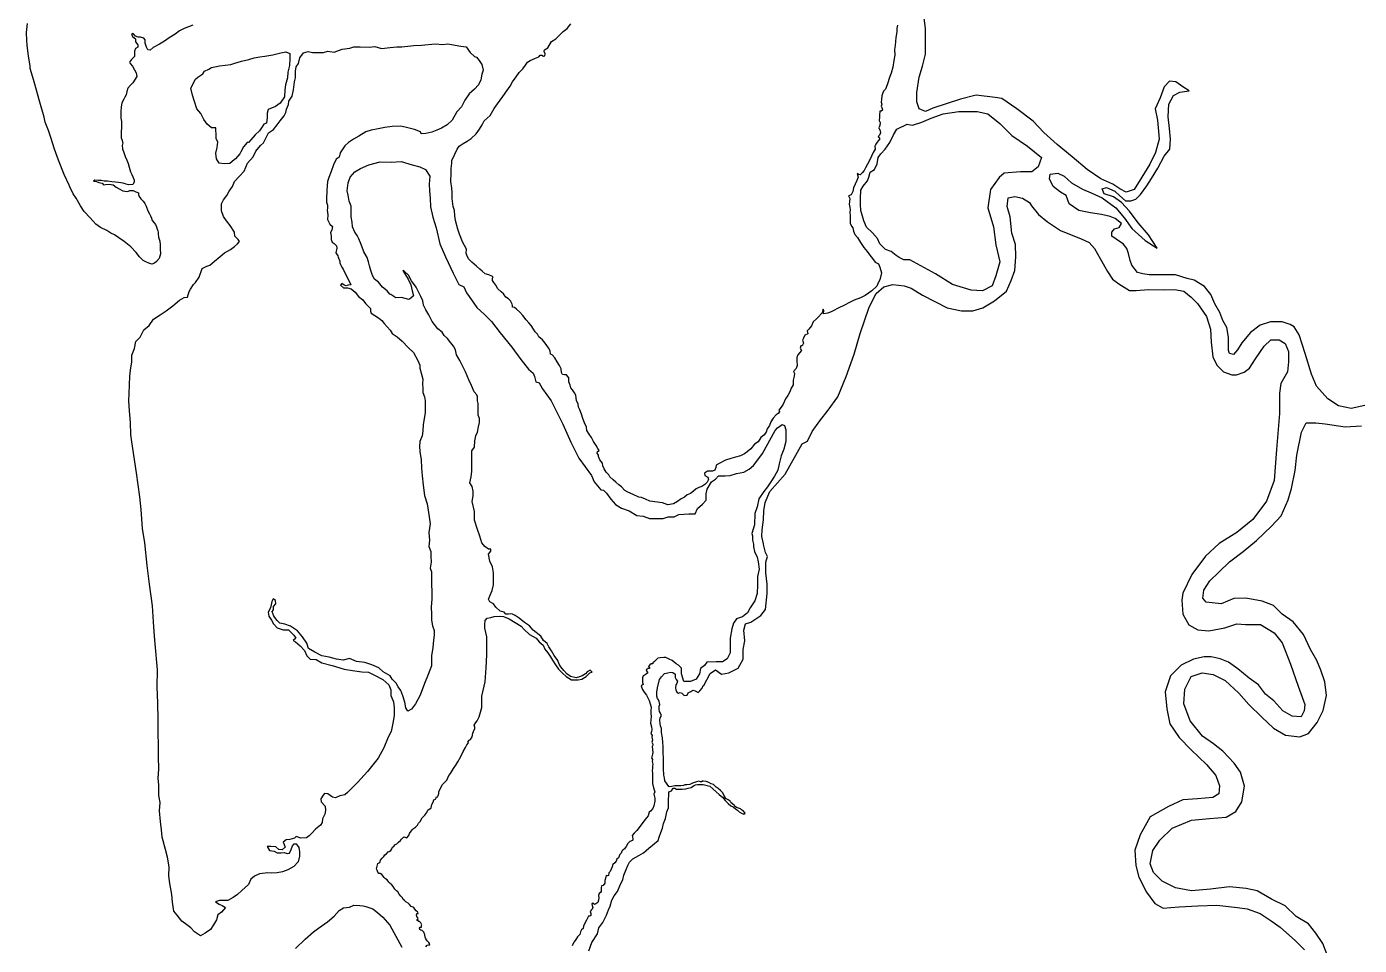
# Model space of a CAD drawing. Extents: x 283583 to 658922, y 889284 to 1241133.
# Drawn here: x 541020 to 545918, y 987454 to 990829 of the extents above; entities that cross this region are included whole.
import ezdxf

# ---------------------------------------------------------------- set-up
doc = ezdxf.new("R2010")
doc.units = 0
doc.header["$MEASUREMENT"] = 0
doc.layers.add('PUNTARENAS', color=7, linetype='Continuous')

msp = doc.modelspace()

# ---------------------------------------------------------------- linework, layer by layer
at = {"layer": 'PUNTARENAS', "color": 241}
for points in [[(545938, 989436.4), (545887.2, 989425.9), (545840.7, 989435.5), (545802.6, 989460.9), (545760.4, 989507.5), (545741.4, 989552), (545718.2, 989628.2), (545697.1, 989695.9), (545678.1, 989725.6), (545663.3, 989734), (545633.7, 989744.7), (545591.4, 989744.7), (545553.3, 989732.1), (545517.3, 989704.6), (545485.5, 989666.6), (545470.6, 989641.2), (545455.8, 989624.3), (545441, 989628.5), (545436.8, 989639.1), (545436.8, 989687.8), (545430.5, 989723.8), (545415.8, 989749.2), (545405.2, 989778.8), (545386.2, 989810.6), (545371.5, 989844.4), (545348.2, 989874.1), (545310.2, 989897.4), (545284.8, 989903.8), (545242.5, 989916.5), (545145.1, 989916.7), (545121.9, 989920.9), (545102.8, 989925.2), (545081.7, 989952.7), (545075.4, 989969.6), (545069.1, 989995), (545062.7, 990014.1), (545050.1, 990031), (545039.5, 990037.4), (545007.8, 990058.6), (545007.8, 990073.4), (545018.4, 990086.1), (545035.3, 990090.3), (545043.8, 990105.1), (545020.6, 990124.2), (545001.5, 990131.6), (544969.8, 990138), (544929.6, 990144.4), (544887.3, 990152.9), (544851.4, 990178.3), (544840.8, 990208), (544819.7, 990220.7), (544792.2, 990241.9), (544779.5, 990269.4), (544781.7, 990286.3), (544809.2, 990290.5), (544832.5, 990279.9), (544859.9, 990254.5), (544900.1, 990231.2), (544931.8, 990218.4), (544972, 990199.3), (545022.7, 990163.3), (545054.4, 990125.2), (545081.9, 990087.1), (545130.5, 990042.6), (545174.9, 990015), (545143.2, 990063.7), (545105.2, 990108.2), (545073.5, 990150.5), (545043.9, 990182.3), (545014.3, 990203.5), (544980.5, 990214.1), (544972, 990233.2), (544989, 990237.4), (545018.6, 990224.7), (545037.6, 990207.7), (545058.7, 990188.6), (545077.8, 990188.6), (545096.8, 990194.9), (545113.8, 990211.9), (545137.1, 990243.6), (545154.1, 990271), (545177.4, 990309.1), (545200.7, 990353.5), (545221.9, 990378.9), (545224.1, 990414.8), (545219.9, 990455), (545215.7, 990497.4), (545217.9, 990543.9), (545234.8, 990575.6), (545258.1, 990588.3), (545292, 990592.5), (545268.7, 990607.3), (545243.4, 990626.4), (545220.1, 990628.5), (545201, 990607.4), (545186.2, 990567.2), (545167.1, 990527.1), (545175.5, 990484.7), (545181.7, 990414.9), (545169, 990366.2), (545147.8, 990324), (545118.1, 990275.3), (545090.5, 990230.9), (545060.9, 990220.4), (545037.6, 990233.1), (545012.3, 990250.1), (544967.9, 990269.2), (544917.1, 990304.1), (544862.2, 990350.8), (544807.2, 990395.3), (544758.6, 990439.7), (544718.4, 990482.1), (544659.3, 990526.6), (544604.3, 990564.8), (544578.9, 990568.4), (544509.1, 990577.6), (544451.9, 990562.8), (544350.3, 990529.1), (544322.8, 990516.5), (544299.6, 990527.1), (544291.1, 990552.5), (544291.2, 990586.3), (544299.7, 990643.4), (544312.5, 990683.6), (544323.1, 990728), (544323.2, 990821.1), (544319, 990861.4)], [(541630, 990833.7), (541599.1, 990821.8), (541581.3, 990813.9), (541565.8, 990800.9), (541542.9, 990787.2), (541526.3, 990775.3), (541508.5, 990764.6), (541485, 990751.6), (541473.5, 990742), (541465.5, 990743.1), (541459.8, 990753.4), (541455.8, 990767.6), (541455.3, 990780.7), (541450.7, 990787), (541437.6, 990789.9), (541429, 990789.9), (541419.8, 990793.4), (541410.7, 990803.1), (541405, 990800.3), (541409.5, 990791.7), (541419.2, 990783.7), (541420.3, 990773.4), (541428.3, 990761.5), (541428.3, 990753.5), (541420.2, 990749), (541415.6, 990738.2), (541415.6, 990719.4), (541404.6, 990708.6), (541397.2, 990697.8), (541400, 990693.9), (541408.6, 990683.6), (541416.5, 990670.5), (541421.7, 990658.5), (541425, 990645.4), (541410.1, 990622.7), (541401.5, 990613.6), (541391.7, 990602.8), (541388.2, 990590.3), (541385.3, 990578.4), (541380.1, 990569.9), (541377.2, 990561.9), (541369.7, 990549.4), (541367.4, 990533.5), (541365.6, 990518.1), (541365.6, 990504.5), (541366.1, 990492.5), (541368.4, 990480), (541367.7, 990466.3), (541367.6, 990433.9), (541367, 990420.8), (541369.8, 990414), (541372.7, 990402), (541370.3, 990392.7), (541372, 990379.6), (541377.1, 990365.9), (541382.2, 990351.6), (541387.3, 990338.5), (541392.4, 990326), (541396.4, 990312.3), (541401.5, 990295.8), (541406.1, 990285), (541410.6, 990274.7), (541415.1, 990265), (541414.5, 990257.1), (541409.9, 990249.1), (541394.5, 990247.5), (541385.9, 990249.8), (541373.9, 990253.8), (541356.7, 990256.7), (541346.4, 990257.9), (541332.7, 990258.5), (541317.2, 990260.8), (541304.6, 990260.9), (541293.2, 990263.2), (541283.4, 990263.8), (541270.2, 990265), (541265.1, 990261.6), (541276.5, 990259.8), (541284.4, 990255.6), (541297, 990253.9), (541302.7, 990247.6), (541309.5, 990248.2), (541323.3, 990249.8), (541337.6, 990248.1), (541348.5, 990238.9), (541359.3, 990233.2), (541373, 990225.7), (541381, 990224), (541391.4, 990223.4), (541399.4, 990226.8), (541410.8, 990226.2), (541420.6, 990222.2), (541430.9, 990217.6), (541430.8, 990212.5), (541433.7, 990205.1), (541439.9, 990196.5), (541448.5, 990187.9), (541454.2, 990179.4), (541459.3, 990168.6), (541465.6, 990152), (541470.7, 990141.2), (541475.2, 990133.8), (541478.1, 990125.3), (541481.5, 990116.1), (541488.9, 990107.6), (541493.5, 990101.9), (541497.4, 990093.3), (541499.7, 990084.8), (541502, 990079.1), (541503.1, 990073.4), (541503.6, 990067.7), (541504.7, 990055.8), (541509.3, 990041), (541510.9, 990027.3), (541510.3, 990010.3), (541511.4, 989996), (541511.4, 989994.3), (541507.3, 989976.7), (541497.5, 989966), (541490.1, 989960.3), (541479.8, 989956.4), (541479.8, 989956.4), (541468.6, 989959.2), (541457.9, 989964.3), (541447.6, 989970), (541434.5, 989982.6), (541422.5, 989998.5), (541403.1, 990019.6), (541378.6, 990039.6), (541358, 990053.3), (541342, 990063.6), (541328.9, 990069.4), (541314.6, 990079.3), (541291.2, 990090.7), (541273.5, 990102.7), (541253.5, 990126.7), (541231.2, 990149.5), (541218.1, 990170.6), (541201.6, 990199.1), (541190.6, 990214.5), (541178.7, 990240.7), (541175.8, 990246.9), (541157.7, 990285.7), (541137.2, 990337.6), (541121.9, 990379.2), (541108.3, 990421.3), (541100.4, 990447), (541087.9, 990477.8), (541084.5, 990496), (541068.7, 990551.8), (541047.2, 990626.5), (541033.5, 990670.9), (541033, 990675.5), (541032.4, 990685.2), (541026.8, 990719.9), (541021.2, 990761), (541020.1, 990777.5), (541019.7, 990807.7), (541023.2, 990840.2)], [(544220.9, 990834.4), (544217.6, 990821.9), (544217.5, 990809.3), (544214.7, 990789.2), (544211.9, 990759.3), (544209.7, 990744.6), (544210.2, 990724.5), (544206.8, 990703.9), (544203.5, 990679.4), (544197.4, 990658.3), (544192, 990645.4), (544182.1, 990614.5), (544176, 990598.9), (544169.5, 990592.1), (544166.2, 990586), (544163.4, 990574.2), (544161.2, 990561.2), (544160.6, 990551.4), (544162.2, 990543.9), (544160.5, 990536.8), (544163.7, 990528.2), (544165.2, 990521.7), (544159.8, 990518.4), (544154.9, 990518.4), (544153.7, 990503.8), (544154.2, 990495.6), (544153.6, 990483.7), (544156.2, 990476), (544154.9, 990465.7), (544151.5, 990456.4), (544156.8, 990446.5), (544157.8, 990438.3), (544153.8, 990430.6), (544149.4, 990425.2), (544155.2, 990416.3), (544149.6, 990409.2), (544145.2, 990404.8), (544140.3, 990397.2), (544136.5, 990389.1), (544137.7, 990378.2), (544131.3, 990366.9), (544124.3, 990352.5), (544118.5, 990339.1), (544110, 990323.7), (544103, 990310.3), (544098.1, 990300.6), (544090.8, 990291.7), (544082.7, 990284.6), (544077.3, 990285.7), (544072.5, 990288.9), (544076.2, 990275.4), (544071.3, 990264.1), (544064.8, 990250), (544058.4, 990236), (544055.7, 990223), (544049.8, 990210.6), (544040.8, 990206.9), (544045, 990197.2), (544044.4, 990185.9), (544042.8, 990176.3), (544044.9, 990163.9), (544045.9, 990156.9), (544045.4, 990146.1), (544045.9, 990134.3), (544047, 990121.5), (544046, 990106.5), (544050.8, 990096.3), (544056.6, 990089.7), (544058.2, 990077.8), (544064.1, 990064.9), (544073.7, 990054.4), (544084.4, 990036.2), (544096.6, 990017), (544109.4, 990003.1), (544119.1, 989988.6), (544128.2, 989977.3), (544138.5, 989963.7), (544150.6, 989957.7), (544155, 989944.6), (544161.5, 989923.7), (544155.9, 989898.6), (544149.3, 989887.7), (544144.9, 989875.8), (544126.2, 989858.5), (544101, 989840.7), (544084, 989832.1), (544061.5, 989824), (544048.3, 989818), (544020.4, 989802.9), (544006.7, 989796.5), (543978.9, 989782.6), (543964.6, 989776.4), (543948.7, 989773.6), (543949.9, 989786.1), (543947.3, 989790.6), (543943.5, 989777.1), (543927, 989760.7), (543921.2, 989754.4), (543910.6, 989744), (543904, 989729.5), (543894.2, 989717.6), (543888.8, 989710.6), (543890.9, 989699.9), (543880.1, 989695.6), (543875.2, 989684.4), (543870.9, 989676.3), (543875.2, 989666.1), (543870.3, 989656), (543864.9, 989656), (543862.7, 989647.4), (543867, 989638.8), (543854.1, 989622.9), (543850.3, 989612.8), (543850.8, 989601), (543851.3, 989583.9), (543848, 989572.7), (543838.3, 989562.3), (543838.3, 989561.7), (543841.8, 989554.9), (543840, 989544.8), (543837.5, 989529.9), (543836.3, 989512.5), (543829.1, 989500.6), (543824.8, 989486.8), (543817.6, 989473.1), (543808.5, 989461.8), (543800.1, 989441.5), (543793.4, 989430.9), (543784.4, 989420.2), (543786.2, 989413), (543782, 989407.5), (543774.2, 989402.4), (543763.9, 989390.3), (543754.8, 989377.2), (543749.9, 989363.5), (543741.5, 989351), (543737.2, 989339.1), (543729.3, 989327.7), (543718.4, 989319.4), (543708.6, 989303.2), (543695.3, 989294.3), (543681.4, 989277.6), (543668.2, 989266.9), (543658.1, 989259.3), (543643.4, 989252.3), (543624.6, 989247.3), (543607.3, 989242), (543587.8, 989236), (543565.4, 989223.5), (543553.9, 989217.5), (543552.4, 989209.6), (543548.5, 989199.4), (543540.6, 989195.8), (543522, 989195.8), (543511.5, 989188.6), (543512.6, 989180.2), (543523.4, 989173.5), (543525.2, 989165.1), (543520.3, 989155.6), (543512.4, 989146.6), (543500.8, 989139), (543490.6, 989135.5), (543480.3, 989130.7), (543470.7, 989122.4), (543459.2, 989114.1), (543447.2, 989108.8), (543438.1, 989100.5), (543425.5, 989093.4), (543411.2, 989084), (543396.8, 989075.8), (543376.5, 989072.4), (543356.7, 989079), (543310.4, 989085.6), (543293.6, 989092.2), (543279.7, 989098.7), (543270.1, 989100.5), (543248.9, 989109.5), (543229.6, 989117.9), (543218.2, 989125.1), (543205.5, 989137.7), (543195.9, 989145.4), (543185.4, 989155), (543175.9, 989164), (543163.5, 989174.7), (543158.9, 989182.4), (543149.9, 989192), (543142.1, 989204), (543136.8, 989214.8), (543135.8, 989225.5), (543126.8, 989236.9), (543121.4, 989248.9), (543120.9, 989254.9), (543116.7, 989262.1), (543117.9, 989268.2), (543124, 989271.7), (543118.5, 989279), (543113, 989290.4), (543103.4, 989304.2), (543095.1, 989318.7), (543086.7, 989331.9), (543078.7, 989344.5), (543076.8, 989357.1), (543069.9, 989373.7), (543064.4, 989389.7), (543058.4, 989405.2), (543052.3, 989420.7), (543048, 989430.7), (543046.8, 989441.7), (543040.9, 989454.8), (543039.1, 989464.3), (543038, 989474.3), (543032.7, 989483.2), (543026.2, 989493.9), (543020.2, 989502.3), (543017.3, 989511.7), (543012, 989524.1), (543012.1, 989539), (543003.7, 989549.2), (542995.9, 989549.3), (542988.7, 989551.1), (542985.1, 989557.6), (542984, 989571.3), (542978.6, 989583.9), (542969, 989597.8), (542960.6, 989612.1), (542951.6, 989623.5), (542945.6, 989625.4), (542943.2, 989638), (542937.8, 989648.3), (542925.1, 989665.8), (542915.5, 989677.8), (542902.2, 989688.7), (542896.8, 989699), (542888.9, 989707.4), (542882.3, 989717.7), (542873.9, 989730.3), (542864.8, 989740), (542855.2, 989752), (542843.3, 989767.4), (542832, 989780), (542820.6, 989791.3), (542812.8, 989797.3), (542805, 989798.4), (542805.1, 989803.8), (542804.5, 989809.7), (542798.3, 989821.5), (542790.5, 989828.8), (542780.3, 989835.4), (542771.9, 989846.8), (542763.5, 989854.6), (542752, 989865.4), (542744.2, 989878.6), (542737, 989888.8), (542731.6, 989896), (542731.6, 989904.4), (542734.6, 989909.8), (542729.2, 989911.6), (542717.8, 989916.4), (542704.6, 989920.7), (542693.8, 989930.3), (542685.4, 989938.1), (542672.8, 989948.3), (542655.9, 989964), (542643.9, 989976.2), (542637.8, 989988.9), (542634.8, 989996.2), (542636, 990011.3), (542621.5, 990038.3), (542610, 990066.7), (542604, 990084.2), (542595.5, 990116.7), (542593.7, 990133.1), (542592.6, 990153), (542587.7, 990168.1), (542583.5, 990197.2), (542583.6, 990219), (542581.8, 990234.8), (542578.8, 990260.2), (542579.6, 990291.7), (542579.6, 990307.9), (542582.1, 990326.6), (542582.8, 990336.4), (542593.4, 990360), (542601.4, 990378.6), (542608.8, 990390.1), (542624.6, 990399.1), (542639.2, 990408), (542653.2, 990417.5), (542671.4, 990435.4), (542683.5, 990452.1), (542694.4, 990467.5), (542701.7, 990482.4), (542723.3, 990502.7), (542737.8, 990528.3), (542749.9, 990545), (542770.4, 990572.4), (542785, 990592.7), (542796.5, 990610), (542805, 990625.5), (542818.3, 990644), (542830.4, 990660.1), (542843.7, 990673.2), (542852.7, 990686.9), (542860.6, 990698.3), (542870.8, 990704.2), (542890.1, 990713.1), (542902.1, 990718.2), (542907.6, 990723.6), (542913, 990723.6), (542919, 990720), (542924.4, 990721.8), (542925, 990729), (542922.1, 990737.3), (542922.7, 990743.3), (542934.7, 990750.4), (542948.6, 990773.6), (542964.3, 990784.3), (542977.6, 990798), (542992.1, 990810.5), (543006, 990821.8), (543019.9, 990838.5)], [(542486.3, 987448.4), (542491.2, 987454.1), (542496.5, 987455.7), (542501.8, 987455.7), (542500.2, 987460.5), (542497.8, 987464.1), (542492.1, 987469.8), (542486.4, 987477.9), (542484, 987484), (542482.8, 987492), (542479.6, 987501.7), (542473.2, 987507.7), (542468.7, 987509.3), (542465.1, 987512.2), (542463.5, 987517), (542466.3, 987519.8), (542471.2, 987519.8), (542471.2, 987525.8), (542472.1, 987529.4), (542468.5, 987536.2), (542464, 987541), (542460.8, 987541.4), (542456.4, 987544.2), (542453.6, 987548.2), (542458.8, 987550.2), (542457.2, 987554.2), (542454.1, 987559.7), (542452.9, 987566.1), (542454.1, 987570.9), (542459, 987570.5), (542457.4, 987575.8), (542451.3, 987580.6), (542446.5, 987586.6), (542442.9, 987592.7), (542440, 987593.9), (542432.8, 987596.3), (542427.1, 987603.6), (542421.4, 987608), (542413, 987613.7), (542408.6, 987617.7), (542404.1, 987622.5), (542400.9, 987628.6), (542395.3, 987634.6), (542388.9, 987641), (542384, 987650.3), (542379.6, 987654.3), (542373.1, 987660.4), (542366.2, 987669.7), (542362.1, 987675.7), (542355.3, 987680.9), (542350.4, 987686.1), (542344.8, 987694.6), (542338.8, 987698.2), (542333.5, 987702.6), (542325.5, 987713.5), (542319, 987717.2), (542314.2, 987717.2), (542310.5, 987722.8), (542307.7, 987729.7), (542304.9, 987734.1), (542307.8, 987744.6), (542310.7, 987753.9), (542317.2, 987758.3), (542320.4, 987766.3), (542326.2, 987773.6), (542332.3, 987780.4), (542336.4, 987785.6), (542342.5, 987790.1), (542348.2, 987797.3), (542352.6, 987798.5), (542358.7, 987802.1), (542361.9, 987807.7), (542364, 987814.1), (542369.7, 987816.9), (542372.9, 987822.5), (542379.8, 987826.5), (542386.3, 987832.9), (542393.2, 987838.9), (542397.2, 987843.7), (542405.7, 987852.2), (542409.7, 987850.6), (542417.4, 987848.5), (542424.3, 987857.4), (542426.8, 987865), (542437, 987877.9), (542441, 987882.3), (542449.1, 987887.5), (542455.6, 987895.1), (542459.7, 987901.9), (542465.6, 987907.9), (542473, 987922), (542483.1, 987931.2), (542490.1, 987941.6), (542494.5, 987950.5), (542505.9, 987958.9), (542509.2, 987970.9), (542513.2, 987979.7), (542515.7, 987988.1), (542522.2, 987990.9), (542524.2, 987995.3), (542526.2, 987998.9), (542531.1, 987998.9), (542532.3, 988004.1), (542534.8, 988011.3), (542534.8, 988017.7), (542538, 988026.2), (542548.2, 988044.5), (542563.6, 988060.1), (542571.3, 988077), (542577, 988085.4), (542588.4, 988103.6), (542597.3, 988115.6), (542604.3, 988127.2), (542615.3, 988147.3), (542624.2, 988165.3), (542632.4, 988179.8), (542637.3, 988189.8), (542643.4, 988197.6), (542641, 988200.4), (542645.5, 988207.2), (542651.2, 988209.2), (542656.9, 988219.7), (542659.3, 988232.5), (542662.2, 988239.7), (542667.1, 988249.8), (542667.1, 988254.6), (542663.9, 988263), (542670.8, 988271.9), (542675.7, 988278.3), (542683, 988293.4), (542692.3, 988327.8), (542692.4, 988368.5), (542705.4, 988421.8), (542708.1, 988472.5), (542710.8, 988520.7), (542711, 988586.7), (542707.8, 988602.3), (542704.1, 988618.4), (542704.1, 988632.7), (542705.1, 988646.9), (542712.8, 988655.5), (542726.2, 988657.4), (542737.8, 988662.1), (542758.8, 988663), (542772.2, 988662.1), (542793.2, 988653.6), (542837.2, 988626.3), (542848.6, 988614), (542867.6, 988596), (542892.3, 988581.8), (542903.7, 988568.6), (542917.9, 988556.3), (542924.6, 988541.5), (542935, 988528.2), (542945.4, 988513.1), (542952.9, 988500.8), (542963.3, 988483.9), (542974.6, 988467.9), (542988.8, 988452.9), (543002.9, 988440.7), (543022.7, 988429.4), (543046.4, 988428.4), (543060.7, 988431.1), (543076, 988441.3), (543089.4, 988455.3), (543098, 988457.2), (543090.5, 988464.7), (543079.9, 988458.2), (543073.2, 988450.7), (543061.8, 988443.3), (543051.3, 988439.6), (543038.9, 988436.8), (543018.1, 988441.6), (543004.9, 988451), (542994.5, 988463.2), (542983.2, 988476.4), (542976.6, 988486.7), (542971.9, 988499.9), (542958.7, 988518.8), (542948.3, 988535.8), (542938.9, 988549.9), (542933.2, 988562.2), (542919.9, 988573.6), (542909.5, 988588.8), (542881, 988611.6), (542867.7, 988627.7), (542849.6, 988640.1), (542829.6, 988655.3), (542815.3, 988664.8), (542805.7, 988670.5), (542798.1, 988671.5), (542790.4, 988670.6), (542780.9, 988670.7), (542774.2, 988677.3), (542759.8, 988681.2), (542744.6, 988696.4), (542735, 988707.8), (542722.6, 988715.5), (542716.9, 988725), (542723.7, 988740.2), (542730.4, 988757.2), (542735.3, 988778.1), (542735.4, 988821.8), (542731.7, 988843.6), (542722.2, 988865.5), (542717.5, 988891.2), (542725.2, 988902.2), (542725.2, 988908.9), (542717.5, 988908.9), (542703.2, 988918.4), (542692.7, 988932.7), (542685.2, 988956.5), (542676.8, 988981.2), (542665.4, 989015.4), (542665.6, 989047.6), (542657.1, 989084.7), (542660.9, 989104.6), (542661, 989122.7), (542657.2, 989139.8), (542648.6, 989152.2), (542653.5, 989174.9), (542655.5, 989195.8), (542655.6, 989211.9), (542655.4, 989251.1), (542655.4, 989270.1), (542666.2, 989283.3), (542667.2, 989307), (542670.2, 989325.1), (542676.9, 989339.4), (542679.8, 989358.3), (542683.7, 989374.4), (542683.7, 989389.5), (542679, 989401.9), (542679.1, 989426.6), (542679.1, 989443.7), (542676.3, 989454.2), (542676.3, 989468.4), (542674.5, 989476), (542664.9, 989487.5), (542654.5, 989510.3), (542645, 989531.2), (542632.6, 989560.7), (542620.1, 989584.5), (542611.5, 989601.6), (542600.1, 989622.6), (542596.3, 989641.6), (542588.7, 989655), (542579.2, 989667.4), (542566.8, 989683.6), (542554.4, 989694.1), (542546.7, 989706.5), (542531.5, 989718.9), (542510.5, 989745.6), (542498.1, 989769.5), (542486.7, 989788.5), (542478.1, 989805.7), (542475.6, 989821.2), (542468, 989837.4), (542460.4, 989854.6), (542450.8, 989871.7), (542434.6, 989894.6), (542423.2, 989915.6), (542408.8, 989929), (542402.1, 989932.8), (542422.2, 989901.3), (542431.7, 989880.4), (542436.4, 989858.4), (542441.1, 989840.3), (542431.5, 989830.8), (542424.8, 989826.1), (542411.4, 989829.9), (542397, 989833.8), (542376, 989832), (542357.8, 989844.4), (542355, 989845.4), (542344.4, 989857.8), (542327.2, 989872.1), (542312.9, 989890.3), (542298.5, 989900.8), (542290.9, 989914.2), (542284.3, 989933.2), (542279.5, 989949.4), (542276.6, 989964.7), (542270.6, 989981), (542258.8, 990001.2), (542257.5, 990004.8), (542249.1, 990028.1), (542240.6, 990049.1), (542234, 990061.5), (542226.4, 990073.9), (542217.6, 990093.1), (542215.8, 990110.3), (542212.1, 990130.4), (542212.2, 990168.6), (542204.5, 990187.8), (542201.8, 990209.7), (542198.1, 990225), (542201.2, 990254.5), (542208.9, 990275.6), (542226.2, 990295.6), (542247.3, 990308), (542277.5, 990320.9), (542319.3, 990331.7), (542360.7, 990330.3), (542396.1, 990333), (542436.2, 990321.5), (542464.8, 990314), (542485.9, 990303.5), (542501.1, 990279.8), (542499.1, 990250.3), (542500.9, 990225.6), (542502.7, 990198), (542504.5, 990166.6), (542513, 990128.4), (542524.4, 990090.2), (542538.6, 990031.1), (542559.5, 989982.5), (542587, 989923.6), (542607.9, 989881.8), (542627, 989872.3), (542636.5, 989851.3), (542646, 989837), (542674.2, 989796.6), (542702.9, 989771.8), (542727.8, 989745.1), (542760.2, 989704.2), (542803, 989651.7), (542836.3, 989606), (542864, 989570.5), (542881.1, 989555.4), (542886.8, 989543.5), (542891.5, 989524.2), (542902.9, 989520.4), (542916.1, 989497.5), (542947.2, 989453.8), (542989.8, 989367.9), (543020.3, 989301.6), (543049, 989243.6), (543095.4, 989179.1), (543105.6, 989156.4), (543130, 989127.2), (543139.5, 989126.3), (543150.7, 989115), (543166.6, 989092.5), (543183.6, 989072.6), (543206.4, 989059.3), (543234, 989049.7), (543262.3, 989032.7), (543285.4, 989030.8), (543309.1, 989022.2), (543334.8, 989021.1), (543359.5, 989022), (543377.6, 989027.6), (543399.5, 989027.5), (543416.7, 989036.8), (543452.9, 989039.4), (543476.8, 989039.2), (543485.5, 989059), (543503.8, 989074.1), (543517.3, 989089.2), (543517.5, 989111.9), (543520.4, 989129.9), (543536.7, 989156.4), (543550.9, 989165.9), (543562.3, 989178.2), (543586.9, 989178.1), (543604.8, 989179.9), (543628.7, 989186.5), (543655.8, 989192.1), (543675.3, 989202.5), (543691, 989216.7), (543703.6, 989232.8), (543724, 989260.4), (543770.2, 989344.4), (543779.8, 989354.8), (543796.1, 989366.8), (543804.8, 989363), (543809.7, 989346.9), (543809.6, 989327.9), (543810.2, 989304.1), (543802.1, 989276.5), (543793.1, 989251.6), (543785.9, 989222.8), (543780.6, 989198.8), (543768.7, 989177.6), (543754.5, 989156.8), (543743.1, 989137.9), (543729.2, 989120.6), (543710.9, 989093.9), (543704.2, 989064.6), (543696.5, 989040), (543695.3, 988998.8), (543684.7, 988966.5), (543684.4, 988966.9), (543687, 988957.9), (543687, 988942.5), (543690.8, 988927.2), (543690.8, 988917.6), (543694.6, 988900.3), (543704.2, 988879.1), (543708, 988861.9), (543711.8, 988835), (543706, 988808.1), (543706, 988777.4), (543704, 988746.6), (543696.3, 988719.8), (543679, 988692.9), (543669.3, 988675.6), (543650.1, 988660.3), (543629, 988652.6), (543617.4, 988637.3), (543611.6, 988616.1), (543605.8, 988581.6), (543605.8, 988527.8), (543594.2, 988506.7), (543576.9, 988495.2), (543553.9, 988495.2), (543519.3, 988493.3), (543511.6, 988481.8), (543496.2, 988470.3), (543492.4, 988451.1), (543480.8, 988431.9), (543459.7, 988422.4), (543434.7, 988422.4), (543427.1, 988451.2), (543427.1, 988472.3), (543415.4, 988482.8), (543415.4, 988482.6), (543407, 988488.2), (543392.2, 988500), (543381.7, 988505.3), (543369.2, 988510.6), (543361.5, 988510.6), (543348.2, 988510.3), (543339.3, 988508.7), (543333.2, 988503), (543327.1, 988496.6), (543320.6, 988491), (543320.6, 988487.3), (543314.5, 988487.8), (543310.5, 988483.7), (543304.8, 988478.5), (543309.3, 988474.5), (543308.4, 988471.2), (543303.6, 988471.2), (543296.4, 988465.2), (543297.6, 988462.4), (543302.4, 988455.2), (543292.7, 988447.2), (543285.5, 988444), (543283.5, 988436), (543283.5, 988428.5), (543283.1, 988418.9), (543285.5, 988411.7), (543282.3, 988409), (543278.3, 988407), (543280.3, 988399.4), (543283.1, 988393.4), (543287.4, 988387), (543292.5, 988378.6), (543298.1, 988372.1), (543302.5, 988362.8), (543307.2, 988353.1), (543310.8, 988341.4), (543315.2, 988328.1), (543313.6, 988316.1), (543313.9, 988305.3), (543314.7, 988294.1), (543313.8, 988281.7), (543312.6, 988269.6), (543316.2, 988256), (543317.3, 988246.8), (543316.1, 988239.1), (543313.6, 988231.5), (543318.9, 988224.6), (543318, 988217.8), (543320, 988207.2), (543318, 988200.4), (543321.6, 988192.3), (543321.2, 988189.5), (543318.3, 988183.5), (543321.5, 988162.6), (543319.4, 988156.2), (543317.4, 988146.2), (543316.2, 988142.2), (543320.2, 988135.7), (543319, 988129.4), (543320.9, 988118.6), (543320.5, 988111.7), (543319.7, 988103.6), (543319.2, 988095.6), (543320.4, 988085.5), (543320, 988071.8), (543319.9, 988061), (543320.3, 988048.1), (543323.9, 988032), (543328.7, 988017.1), (543324.6, 988009.5), (543328.6, 987994.5), (543328.6, 987983.3), (543325.3, 987966.4), (543320.8, 987956.3), (543313.1, 987946.7), (543308.2, 987942.3), (543304.1, 987929.5), (543292.3, 987914.4), (543274.1, 987891.6), (543262.7, 987875.6), (543252.6, 987865.2), (543244.9, 987857.5), (543246.5, 987852.7), (543247.6, 987845), (543246.4, 987839), (543237.1, 987835.1), (543229, 987827.1), (543223.3, 987816.3), (543216.4, 987807.8), (543211.1, 987802.9), (543207, 987799.3), (543205.2, 987792.4), (543199.9, 987786.8), (543195, 987775.5), (543189.3, 987770.2), (543186.4, 987762.2), (543181.9, 987756.9), (543174.6, 987750.5), (543172.1, 987742.4), (543168.4, 987733.1), (543163.9, 987725), (543159, 987720.2), (543158.2, 987710.1), (543154.5, 987709), (543149.7, 987709.9), (543148.5, 987704.2), (543144.8, 987692.2), (543144.3, 987682.1), (543139, 987673.7), (543132.6, 987672.6), (543130.9, 987664.2), (543130.9, 987657.2), (543131.2, 987651.9), (543128.3, 987647.9), (543124.3, 987643.5), (543121.8, 987636.6), (543122.2, 987628.6), (543121.7, 987619.3), (543118.5, 987610.9), (543112, 987606.5), (543106.7, 987603.7), (543100.7, 987608.1), (543097.4, 987606.6), (543097.8, 987599.7), (543100.2, 987592.9), (543098.2, 987586.1), (543094.9, 987582.5), (543090.5, 987577.3), (543093.3, 987570.4), (543092.9, 987563.2), (543088, 987561.2), (543084.4, 987561.2), (543077.1, 987546), (543071.8, 987534.8), (543066.9, 987523.7), (543064.5, 987515.3), (543058.4, 987510.5), (543054.8, 987502.9), (543052.7, 987492.9), (543044.8, 987484.7), (543037.9, 987474.7), (543032.2, 987465.9), (543027.3, 987457.5), (543024.5, 987451.5)], [(543085.7, 987433.9), (543096.7, 987464.1), (543117.2, 987495.6), (543122.8, 987517.7), (543137.9, 987537.9), (543150.9, 987564.2), (543157.9, 987584.5), (543164.8, 987598), (543170.4, 987619), (543178.7, 987636), (543191.7, 987651.4), (543202, 987677.7), (543210.7, 987693.9), (543214, 987710.8), (543223.4, 987732.3), (543229.4, 987746.4), (543235.6, 987759.2), (543247.8, 987771.3), (543269.4, 987783.3), (543287, 987793.3), (543306.7, 987810.1), (543340.6, 987838.8), (543344.7, 987850.8), (543350.3, 987868.2), (543356.4, 987884.3), (543360.6, 987901), (543367.5, 987919.9), (543373, 987944.1), (543378.5, 987958.9), (543379.2, 987976.4), (543379.4, 988016.9), (543389.6, 988020.9), (543396.4, 988031.1), (543402.4, 988031.1), (543408.5, 988027), (543418.6, 988027), (543429.3, 988027.7), (543442.1, 988029), (543451.5, 988031), (543461.5, 988033.7), (543470.9, 988039.3), (543478.2, 988042.9), (543485.1, 988044.9), (543506.5, 988044.8), (543521, 988041.3), (543531, 988038.1), (543542.1, 988028.2), (543554.4, 988018), (543565.1, 988007.7), (543578.9, 987996.2), (543586.4, 987985.2), (543597.5, 987975), (543608.1, 987966.3), (543616.4, 987962), (543625.1, 987955), (543632.9, 987950.3), (543638.5, 987944.3), (543647.2, 987939.5), (543655.9, 987936), (543660.6, 987939.1), (543654.3, 987946.6), (543647.2, 987951.3), (543643.3, 987954.9), (543636.1, 987958), (543631, 987958.8), (543625.1, 987962.4), (543621.5, 987967.5), (543615.2, 987972.7), (543608.4, 987977.8), (543604.9, 987983.4), (543597.8, 987988.1), (543589.4, 987992.9), (543586.3, 987998.8), (543581.9, 988005.5), (543578.4, 988014.2), (543570.4, 988022.1), (543561.3, 988030.1), (543553.8, 988035.2), (543549.4, 988039.2), (543544.3, 988044.4), (543535.6, 988047.3), (543527, 988051.4), (543517.1, 988055.9), (543506, 988056.9), (543500.8, 988057), (543500.8, 988053.8), (543496.8, 988053.9), (543490, 988056.4), (543481.6, 988054.6), (543474.4, 988051.9), (543466.8, 988049.7), (543457.5, 988044.2), (543446.2, 988042.8), (543438.5, 988042.6), (543433.3, 988041), (543423.5, 988040), (543412.6, 988039.8), (543402, 988039.1), (543390.5, 988037.3), (543380.8, 988036.2), (543376.3, 988041.8), (543371.1, 988049.1), (543365.4, 988058.4), (543363.4, 988068.8), (543361.9, 988078.5), (543361.9, 988086.9), (543360.3, 988095), (543360.7, 988109), (543360.8, 988121.1), (543360.8, 988129.9), (543360.8, 988138), (543360, 988146), (543359.6, 988156.1), (543359.6, 988170.7), (543359.7, 988184.4), (543357.3, 988199.1), (543356.1, 988215.3), (543353.4, 988236), (543353.1, 988250.5), (543349.9, 988260.2), (543348.3, 988268.2), (543346.4, 988280.7), (543348.5, 988289.1), (543351.3, 988294.7), (543351.3, 988300.7), (543349, 988307.1), (543345.8, 988312.3), (543345, 988320.7), (543343.8, 988332.4), (543346.3, 988338.8), (543344.7, 988349.6), (543342.3, 988354.9), (543338.3, 988360.1), (543335.5, 988368.6), (543335.6, 988383.4), (543338.4, 988399.4), (543345.8, 988429.8), (543352.7, 988439.4), (543364.4, 988452.6), (543376.1, 988455), (543387.5, 988456.9), (543395.1, 988456.5), (543402.7, 988450.1), (543403, 988437.6), (543407.3, 988430), (543411.7, 988424.4), (543408.9, 988415.2), (543405.7, 988410.4), (543404.5, 988400), (543405.7, 988392.4), (543409.3, 988383.6), (543415.7, 988379.6), (543421.3, 988382.4), (543428.2, 988379.5), (543436.6, 988371.9), (543447.4, 988372.7), (543451.4, 988380.7), (543460.7, 988385.9), (543468.7, 988391.1), (543477.2, 988388.6), (543487.4, 988382.9), (543494.3, 988388.1), (543502.8, 988398.9), (543506.7, 988407.9), (543508.1, 988408.1), (543531.5, 988452.7), (543551.8, 988465.9), (543573.2, 988449.6), (543600.6, 988454.7), (543635.1, 988471.9), (543653.5, 988504.4), (543653.5, 988540.9), (543659.6, 988572.4), (543655.6, 988611), (543661.8, 988634.4), (543681.1, 988640.4), (543717.7, 988665.8), (543735.3, 988687.3), (543740.8, 988746.1), (543741.2, 988780.5), (543736.8, 988821.8), (543736.9, 988861.7), (543743, 988882.7), (543735.6, 988896.9), (543729.5, 988921.2), (543727.8, 988928.1), (543721.9, 988955.1), (543722.9, 988980.1), (543728, 989017.1), (543729, 989050.1), (543734, 989080.1), (543751.1, 989121.1), (543807.2, 989185), (543870.3, 989296), (543889.9, 989305.3), (543907, 989341.1), (543935.3, 989380.2), (543965.8, 989419.3), (544000.6, 989469.3), (544031.1, 989543.2), (544061.7, 989625.8), (544083.5, 989700.8), (544116.3, 989798.6), (544142.4, 989848.6), (544170.7, 989872.4), (544198.4, 989879.8), (544203.3, 989881.1), (544244.6, 989876.7), (544270.7, 989868), (544312, 989841.8), (544403.3, 989796), (544455.4, 989785.1), (544496.8, 989785.1), (544533.7, 989795.9), (544577.3, 989821.9), (544620.8, 989856.7), (544638.2, 989895.8), (544651.3, 989932.7), (544655.7, 989982.7), (544653.6, 990028.4), (544640.6, 990069.7), (544634.2, 990130.6), (544623.3, 990167.6), (544627.7, 990200.2), (544651.7, 990204.5), (544679.9, 990198), (544706, 990182.7), (544712.5, 990170.7), (544738.6, 990138.1), (544771.1, 990112), (544818.9, 990079.3), (544895, 990048.7), (544925.4, 990035.7), (544945, 990013.9), (544966.7, 989974.7), (544992.7, 989929), (545010.1, 989900.7), (545034, 989883.3), (545073.1, 989859.4), (545097, 989859.3), (545142.7, 989863.6), (545199.2, 989861.4), (545238.3, 989863.5), (545273.1, 989856.9), (545299.2, 989835.2), (545323.1, 989811.2), (545355.6, 989763.3), (545370.8, 989717.7), (545372.9, 989669.8), (545379.4, 989615.4), (545394.5, 989585), (545418.4, 989561), (545448.9, 989550.1), (545466.2, 989550.1), (545494.5, 989558.8), (545514.1, 989574), (545535.9, 989608.7), (545568.6, 989654.3), (545592.5, 989678.2), (545623, 989678.2), (545644.7, 989665.1), (545657.7, 989634.7), (545657.7, 989597.7), (545653.3, 989560.7), (545629.3, 989517.3), (545624.9, 989482.5), (545624.8, 989407.5), (545613.8, 989274.9), (545604.9, 989161.8), (545576.6, 989085.7), (545526.5, 989018.4), (545467.7, 988970.6), (545402.4, 988929.4), (545352.3, 988883.8), (545302.3, 988816.5), (545269.6, 988746.9), (545265.2, 988721.9), (545269.5, 988669.7), (545291.2, 988630.6), (545323.7, 988613.1), (545365.1, 988608.7), (545423.8, 988619.5), (545467.3, 988634.7), (545499.9, 988632.5), (545554.3, 988632.4), (545604.2, 988601.9), (545634.6, 988564.9), (545665, 988486.6), (545693.1, 988406.1), (545717, 988338.7), (545714.8, 988314.7), (545703.9, 988293), (545671.2, 988295.2), (545636.5, 988314.8), (545603.9, 988351.8), (545573.5, 988375.8), (545547.5, 988410.6), (545512.7, 988434.6), (545471.4, 988469.4), (545436.7, 988493.4), (545406.2, 988506.5), (545373.6, 988513), (545347.5, 988513.1), (545308.4, 988504.4), (545262.7, 988482.7), (545223.5, 988443.6), (545203.9, 988385), (545210.3, 988321.9), (545221.1, 988267.5), (545255.8, 988217.5), (545299.3, 988171.8), (545355.7, 988117.3), (545390.5, 988078.1), (545403.5, 988039), (545401.3, 988010.7), (545379.5, 987996.6), (545323, 987992.3), (545268.6, 987988.1), (545216.4, 987964.2), (545148.9, 987925.2), (545111.9, 987860), (545092.3, 987803.5), (545096.5, 987746.9), (545107.3, 987703.4), (545135.5, 987649), (545165.9, 987607.7), (545196.4, 987590.2), (545224.6, 987592.4), (545255.1, 987594.5), (545324.7, 987598.8), (545394.2, 987600.9), (545470.3, 987592.1), (545505.1, 987587.7), (545552.9, 987570.2), (545594.2, 987544.1), (545626.8, 987520.1), (545683.3, 987470), (545715.8, 987437.4)], [(545800.1, 987419.1), (545783.2, 987460.4), (545757.8, 987498.5), (545730.4, 987532.4), (545686, 987560), (545645.8, 987598.1), (545595.1, 987623.6), (545542.2, 987653.3), (545502, 987661.8), (545440.7, 987668.2), (545370.8, 987659.8), (545301, 987653.6), (545241.8, 987664.2), (545193.2, 987689.7), (545161.5, 987721.4), (545148.8, 987753.2), (545159.4, 987801.9), (545184.9, 987839.9), (545229.4, 987884.3), (545301.3, 987913.8), (545366.9, 987920.1), (545428.3, 987924.2), (545464.3, 987945.3), (545485.5, 987981.3), (545496.2, 988038.4), (545481.4, 988089.2), (545458.2, 988123.1), (545415.9, 988166.5), (545382.1, 988194.1), (545341.9, 988221.6), (545295.5, 988278.8), (545272.3, 988340.2), (545276.6, 988395.2), (545299.9, 988441.7), (545340.1, 988454.4), (545380.3, 988448), (545424.7, 988426.8), (545475.4, 988380.1), (545511.3, 988337.8), (545559.9, 988291.2), (545602.2, 988250.9), (545646.6, 988225.5), (545699.5, 988219.1), (545731.3, 988231.7), (545763, 988271.9), (545784.3, 988316.3), (545797, 988371.3), (545790.7, 988422.1), (545776, 988464.4), (545761.2, 988500.4), (545738, 988540.6), (545712.7, 988595.7), (545674.6, 988642.3), (545634.5, 988669.8), (545602.8, 988701.6), (545560.5, 988718.6), (545501.2, 988729.2), (545456.8, 988727.2), (545410.2, 988708.2), (545355.2, 988714.6), (545342.6, 988729.4), (545346.8, 988759), (545368, 988792.9), (545401.9, 988824.6), (545440.1, 988862.6), (545490.9, 988900.6), (545539.6, 988940.8), (545594.7, 988993.6), (545630.7, 989031.6), (545656.2, 989089.8), (545668.9, 989132.1), (545681.7, 989197.7), (545688.1, 989254.8), (545705.1, 989339.4), (545722.1, 989373.2), (545758.1, 989373.2), (545791.9, 989368.9), (545866, 989358.2), (545925.2, 989362.4)], [(542008.1, 987442), (542043.1, 987476.8), (542074.2, 987503.2), (542092.6, 987516.8), (542124.8, 987540.3), (542149.8, 987561.2), (542168.4, 987582.1), (542184.1, 987591.1), (542206.2, 987593.6), (542221.9, 987600.8), (542243.9, 987599.6), (542255.9, 987598.6), (542266.9, 987595.8), (542291.7, 987587.4), (542309.1, 987573.6), (542328.4, 987557.1), (542355, 987527.8), (542398.2, 987446.4)]]:
    msp.add_lwpolyline(points, dxfattribs=at)
for points in [[(542469.1, 990435.4), (542467.4, 990442), (542467.4, 990442), (542445.6, 990450.4), (542420.5, 990457.1), (542395.4, 990463.1), (542362.6, 990462.3), (542336.5, 990458.1), (542312.2, 990453.3), (542286.2, 990448.3), (542266.1, 990441.7), (542240.9, 990426.8), (542220.8, 990415.2), (542203.1, 990402.8), (542188.9, 990390.3), (542172.1, 990364.6), (542168.8, 990349.7), (542157.1, 990341.4), (542147.8, 990320.7), (542139.4, 990296.6), (542130.2, 990275.1), (542125.9, 990260.2), (542124.2, 990243.5), (542122.4, 990226.9), (542122.2, 990196), (542122.1, 990184.3), (542125.3, 990173.4), (542125.3, 990161.7), (542123.6, 990155.1), (542126.1, 990137.6), (542126, 990120.1), (542134.3, 990102.7), (542143.4, 990094.4), (542141.8, 990080.9), (542136.8, 990072.6), (542139.3, 990060), (542139.3, 990046.6), (542142.7, 990037.5), (542150.1, 990031.7), (542158.5, 990023.3), (542159.3, 990015), (542156.1, 989997.4), (542163.6, 989987.3), (542164.5, 989982.3), (542170.4, 989967.3), (542171.2, 989961.4), (542173.7, 989954.7), (542177.9, 989944.7), (542182.9, 989937.3), (542192.8, 989917.4), (542202.7, 989898.4), (542211, 989880.1), (542201, 989879.3), (542193.6, 989876.9), (542186.9, 989879.4), (542177.8, 989885.2), (542172.8, 989878.6), (542183.6, 989869.5), (542198.5, 989869.4), (542212.6, 989866.1), (542226.7, 989853.6), (542239.9, 989837), (542255.7, 989824.5), (542264.8, 989811.3), (542272.3, 989804.6), (542283.1, 989793), (542283.1, 989783.9), (542286.4, 989775.6), (542299.7, 989768.1), (542313, 989759), (542324.6, 989749), (542333.8, 989738.1), (542344.6, 989725.7), (542355.4, 989714), (542362.9, 989701.1), (542381.2, 989689.4), (542400.3, 989673.6), (542422, 989649.5), (542441.2, 989632), (542457, 989602.1), (542464.5, 989585.4), (542464.5, 989573.8), (542471.2, 989552.2), (542475.7, 989533.6), (542475, 989516.8), (542475.2, 989499.9), (542476.1, 989484.7), (542481.8, 989469.1), (542484, 989453.5), (542483.8, 989442.9), (542484.4, 989433.2), (542483.9, 989410.5), (542477.1, 989366.6), (542475.4, 989344.2), (542473.7, 989325.1), (542465.1, 989305.2), (542463.2, 989286.2), (542464.8, 989267.9), (542469.5, 989237.3), (542470.7, 989207.7), (542473.6, 989178.2), (542477.6, 989144.4), (542482.3, 989105.8), (542491.4, 989075.2), (542498.7, 989027.4), (542502.7, 989001.9), (542498.3, 988970.6), (542500.7, 988942.6), (542498.2, 988918.7), (542505.8, 988900.4), (542505.8, 988883.9), (542506.6, 988860.7), (542503, 988839.4), (542508.1, 988825.3), (542508.1, 988803.1), (542507.5, 988777.5), (542509.3, 988754.3), (542508.5, 988725.4), (542506.1, 988697.2), (542507.7, 988669), (542507.7, 988648.3), (542511.9, 988627.6), (542516.9, 988610.1), (542516.9, 988592.7), (542515.2, 988574.9), (542512.6, 988547.6), (542507.5, 988517), (542507.4, 988480.5), (542494.8, 988448.2), (542482.3, 988415.1), (542465.4, 988372.1), (542448.6, 988340.6), (542433.6, 988320.8), (542420.2, 988313.4), (542412.7, 988326.7), (542409.4, 988346.6), (542402.1, 988370.6), (542394.8, 988389.6), (542384.9, 988403.7), (542377.3, 988416.2), (542363.1, 988431.2), (542355.4, 988443.5), (542330.3, 988458.6), (542314.6, 988473.6), (542288.6, 988483.7), (542262.7, 988492.2), (542232.6, 988496.6), (542205.8, 988506.8), (542182.4, 988501.2), (542158.2, 988504.8), (542131.6, 988511.7), (542105, 988516.9), (542079.2, 988530.3), (542056.1, 988543.6), (542049.5, 988564.2), (542033.8, 988586.4), (542015.6, 988609.3), (541989.8, 988625.8), (541968.2, 988633.3), (541949.9, 988637.5), (541940, 988646.6), (541928.4, 988662.4), (541921.9, 988679.8), (541926.9, 988686.4), (541927, 988698.8), (541935.3, 988708.7), (541933.8, 988720.3), (541926.3, 988726.9), (541920.5, 988717), (541916.2, 988693.9), (541906.9, 988677.4), (541909.3, 988663.3), (541919.2, 988648.4), (541927.5, 988635.1), (541939.9, 988620.2), (541962.3, 988612.7), (541981.5, 988612.6), (541992.3, 988602.7), (542001.4, 988592.9), (542008.6, 988582.1), (541999.5, 988573.9), (542007.8, 988568.8), (542025.4, 988553.8), (542040.3, 988537.3), (542049.3, 988517.5), (542061.7, 988504.3), (542084, 988504.2), (542104.6, 988491), (542142.7, 988481.9), (542186.7, 988468.6), (542216.7, 988462.8), (542251.7, 988458.5), (542276.7, 988456.8), (542298.4, 988446), (542328.4, 988430.1), (542350.9, 988410.1), (542357.6, 988392.7), (542358.4, 988371.1), (542367.4, 988347.9), (542370.6, 988325.5), (542370.5, 988297.4), (542365.4, 988269.2), (542359.4, 988238.6), (542348.5, 988218.4), (542332.5, 988179.5), (542311.6, 988140.7), (542272.3, 988092.8), (542235.4, 988052.2), (542198.5, 988014.9), (542189.3, 988006.7), (542170.9, 988003.4), (542154.9, 987995.1), (542144.1, 987998.5), (542126.5, 988010.1), (542113.9, 988011.8), (542109.7, 988005.2), (542100.4, 987991.9), (542102.1, 987980.2), (542116.3, 987965.2), (542117.9, 987949.4), (542116.2, 987935.3), (542106.9, 987917.8), (542106, 987905.3), (542099.4, 987895.4), (542081.8, 987880.5), (542069.3, 987866.4), (542057.5, 987855.7), (542048.3, 987848.2), (542027.4, 987847.5), (542010.8, 987853.4), (542004, 987847.6), (541987.3, 987842.7), (541973, 987841.1), (541962.1, 987832.8), (541966.3, 987824.4), (541969.6, 987814.4), (541958.7, 987804.5), (541946.1, 987806.2), (541935.2, 987815.4), (541917.6, 987816.3), (541904.2, 987816.4), (541912.5, 987802.2), (541929.3, 987799.6), (541940.2, 987793.7), (541955.3, 987793.6), (541966.1, 987794.4), (541977, 987791), (541985.4, 987792.7), (541991.3, 987805.1), (541996.4, 987818.5), (542003.1, 987825.9), (542010.6, 987825.9), (542020.6, 987813.3), (542023, 987796.7), (542022.9, 987780.8), (542017, 987760.9), (542001.9, 987742.6), (541979.3, 987731), (541960, 987723.6), (541940.7, 987719.5), (541919, 987718.7), (541905.7, 987719.5), (541875.7, 987716.3), (541856.5, 987708), (541843.1, 987696.3), (541835.5, 987677.1), (541810.3, 987655.4), (541794.3, 987640.4), (541778.3, 987628.7), (541759, 987618.7), (541728.7, 987617.9), (541713.6, 987613.7), (541727, 987604.5), (541738.8, 987599.5), (541750.5, 987592.7), (541736.2, 987575.2), (541722.7, 987565.1), (541717.6, 987547.5), (541705.8, 987529.1), (541695.6, 987511.5), (541676.2, 987498.2), (541658.5, 987489), (541636.6, 987503.3), (541623.2, 987518.4), (541608.9, 987528.5), (541590.3, 987542.8), (541572.7, 987564.6), (541560.1, 987578.9), (541556, 987611.6), (541552.7, 987640.1), (541546.1, 987680.4), (541542.8, 987708.9), (541542.9, 987741.6), (541537.2, 987777.6), (541529.7, 987805.3), (541518, 987850.6), (541514.7, 987877.9), (541511.5, 987909), (541508.2, 987947.5), (541510, 987977.7), (541505, 988004.5), (541505.2, 988043), (541502.7, 988066.5), (541505.4, 988101.7), (541503.8, 988145.2), (541504, 988189.8), (541502.5, 988231.7), (541503.5, 988282), (541502, 988344.8), (541499.7, 988401.7), (541500.7, 988465.3), (541492.6, 988561.4), (541489.4, 988589.8), (541486.2, 988641.7), (541482.2, 988700.3), (541471.5, 988780.7), (541462.5, 988849.3), (541453.5, 988932.8), (541445.2, 988984.7), (541440.4, 989055), (541435.5, 989101.9), (541423.1, 989189.9), (541406.6, 989303.8), (541402.4, 989329.8), (541400.9, 989374.2), (541397.7, 989416.9), (541395.3, 989453.7), (541397, 989480.5), (541397.2, 989513.2), (541398.9, 989544.5), (541401.5, 989566.2), (541405.8, 989597.2), (541405.9, 989621.5), (541416.1, 989646.6), (541420.4, 989671.7), (541436.5, 989687.6), (541450.9, 989714.3), (541470.4, 989731), (541486.4, 989753.6), (541510.1, 989769.4), (541532.1, 989785.2), (541556.6, 989803.6), (541582, 989823.6), (541598, 989833.6), (541610.7, 989835.2), (541617.5, 989855.3), (541621.7, 989864.5), (541632.8, 989881.2), (541640.5, 989888.8), (541653.2, 989908), (541665.2, 989940.7), (541682.2, 989948.2), (541693.2, 989952.4), (541710.2, 989966.6), (541731.4, 989984.1), (541746.6, 989998.3), (541769.5, 990009.9), (541783.1, 990020.8), (541794.1, 990030.8), (541801.7, 990039.1), (541796.6, 990046.6), (541784.8, 990058.4), (541783.1, 990073.2), (541767.9, 990098.2), (541754.3, 990114.9), (541743.4, 990130.8), (541735.8, 990151.7), (541735.9, 990177.7), (541743.5, 990192.7), (541755.4, 990207.8), (541763.9, 990224.5), (541775.8, 990242), (541783.5, 990259.6), (541801.3, 990278.8), (541819.1, 990298), (541831.8, 990327.2), (541852.2, 990350.5), (541862.4, 990371.4), (541879.3, 990391.8), (541890.3, 990401.8), (541908.9, 990438.5), (541926.7, 990451), (541941, 990468.6), (541952, 990482.7), (541966.4, 990501.1), (541972.3, 990512.8), (541974.1, 990526.1), (541982.5, 990542.8), (541983.4, 990554.5), (541996.1, 990573.7), (542000.4, 990597), (542004.7, 990626.2), (542007.2, 990641.2), (542007.3, 990664.6), (542010.7, 990681.3), (542019.2, 990693.8), (542023.4, 990714.7), (542037.7, 990733), (542053.8, 990737), (542070.6, 990733.6), (542111.1, 990733.4), (542127.1, 990739.1), (542149.9, 990735.6), (542179.3, 990746.3), (542207.9, 990750.2), (542222.2, 990754.3), (542245.7, 990754), (542280, 990753.6), (542299.2, 990755.9), (542323.3, 990748.9), (542355.7, 990752), (542379.7, 990754.3), (542398, 990755.1), (542442.3, 990759.4), (542470.8, 990761.2), (542521, 990765.3), (542549.5, 990762.7), (542567.8, 990766), (542615.3, 990756.7), (542634.5, 990755), (542650.3, 990734.2), (542665.2, 990719.2), (542673.5, 990716.7), (542682.5, 990704.2), (542693.1, 990689.2), (542697.9, 990668.5), (542692.8, 990653.6), (542689.3, 990633.8), (542680.1, 990614.8), (542665.3, 990599.1), (542646.2, 990581.8), (542629.7, 990558.6), (542618.3, 990533.7), (542601.1, 990515.3), (542583, 990485.3), (542565.6, 990467.7), (542544.6, 990455.3), (542527, 990448.7), (542508.5, 990441.2), (542486.8, 990436.3)], [(541807.2, 990369.2), (541803.4, 990361.7), (541787.3, 990343.3), (541782.7, 990339.5), (541766.2, 990325.8), (541745.1, 990325), (541727.4, 990326.7), (541717.3, 990342.6), (541714.9, 990363.6), (541720, 990384.5), (541721.8, 990403.8), (541715.9, 990417.2), (541716.8, 990431.4), (541715.2, 990450.7), (541714.4, 990457.4), (541699.2, 990457.5), (541683.2, 990470.1), (541671.4, 990487.7), (541659.7, 990509.6), (541644.6, 990527.2), (541636.2, 990553.2), (541629.5, 990576.7), (541623.7, 990602.7), (541640.7, 990636.2), (541648.3, 990642.9), (541667.8, 990655.4), (541673.7, 990664.6), (541688.9, 990672.1), (541699.1, 990678.7), (541710.9, 990681.2), (541728.6, 990685.3), (541748.9, 990686.9), (541770, 990690.1), (541785.2, 990695.1), (541809.6, 990701.7), (541835.8, 990708.2), (541856, 990714), (541877, 990718), (541894.7, 990720.4), (541924.1, 990725.2), (541953.5, 990732.5), (541972.8, 990736.5), (541987, 990730.5), (541986.9, 990712.9), (541986, 990686.2), (541979.2, 990662), (541978.3, 990640.3), (541970.6, 990614.4), (541968.9, 990596), (541967.9, 990571), (541951.1, 990547.7), (541934.3, 990535.2), (541907.4, 990524.5), (541903.1, 990511.1), (541903.1, 990495.2), (541901.3, 990474.3), (541892, 990471), (541885.3, 990460.2), (541876, 990446), (541859.1, 990431.8), (541843.1, 990412.6), (541835, 990402.9), (541835, 990402.9), (541834.9, 990402.9), (541834.9, 990402.9), (541829.6, 990402.6), (541816.1, 990386.8)], [(544260.5, 990469.7), (544274.9, 990466.8), (544309.7, 990478.3), (544344.4, 990492.2), (544388.4, 990508.3), (544446.2, 990517.5), (544513.4, 990517.4), (544552.7, 990508.1), (544596.6, 990473.3), (544640.5, 990429.3), (544698.3, 990389.9), (544749.2, 990348.2), (544737.6, 990313.5), (544714.4, 990295), (544672.8, 990295), (544612.6, 990290.5), (544594.1, 990274.3), (544561.6, 990230.4), (544552.3, 990163.3), (544573, 990093.8), (544582.2, 990026.7), (544596, 989964.2), (544582, 989913.3), (544568.1, 989876.3), (544533.4, 989857.8), (544491.7, 989860.2), (544422.3, 989881.1), (544359.9, 989920.5), (544265.1, 989971.6), (544264.9, 989971.8), (544255.9, 989972.6), (544244, 989972.6), (544227, 989981.1), (544215.1, 989987.9), (544196.5, 990003.2), (544176.1, 990010.1), (544155.7, 990030.5), (544147.2, 990050.9), (544128.5, 990071.3), (544106.5, 990091.7), (544096.3, 990115.5), (544086.2, 990153), (544084.5, 990175.1), (544084.5, 990197.2), (544086.2, 990227.7), (544094.8, 990243), (544110.1, 990261.7), (544115.2, 990275.3), (544120.3, 990294), (544135.6, 990304.2), (544145.9, 990324.6), (544149.3, 990348.4), (544159.5, 990361.9), (544174.8, 990378.9), (544191.8, 990402.7), (544205.5, 990431.6), (544217.4, 990452), (544256.3, 990470.5)]]:
    msp.add_lwpolyline(points, close=True, dxfattribs=at)

doc.saveas('drawing.dxf')
